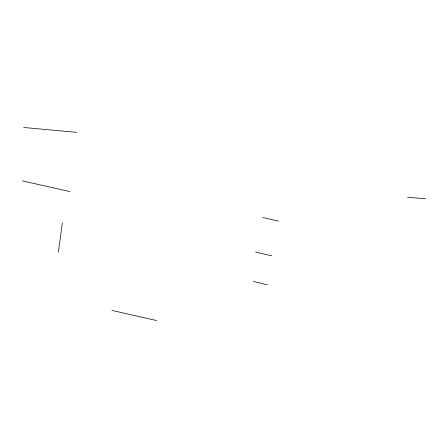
<?xml version="1.0" encoding="UTF-8"?>
<svg xmlns="http://www.w3.org/2000/svg" width="448" height="448" viewBox="0 0 448 448"><rect width="100%" height="100%" fill="white"/><g stroke="black" fill="none" stroke-linecap="round" stroke-linejoin="round"><path stroke-width="0.67" d="M58.358 252.274L62.356 222.902M407.59 197.238L425.6 198.806M23.643 127.462L76.53 132.356M22.4 180.891L69.955 191.576M111.894 310.391L156.559 320.538M262.786 217.51L278.454 221.105M255.606 252.095L271.93 255.83M253.282 281.506L267.226 284.704"/></g></svg>
